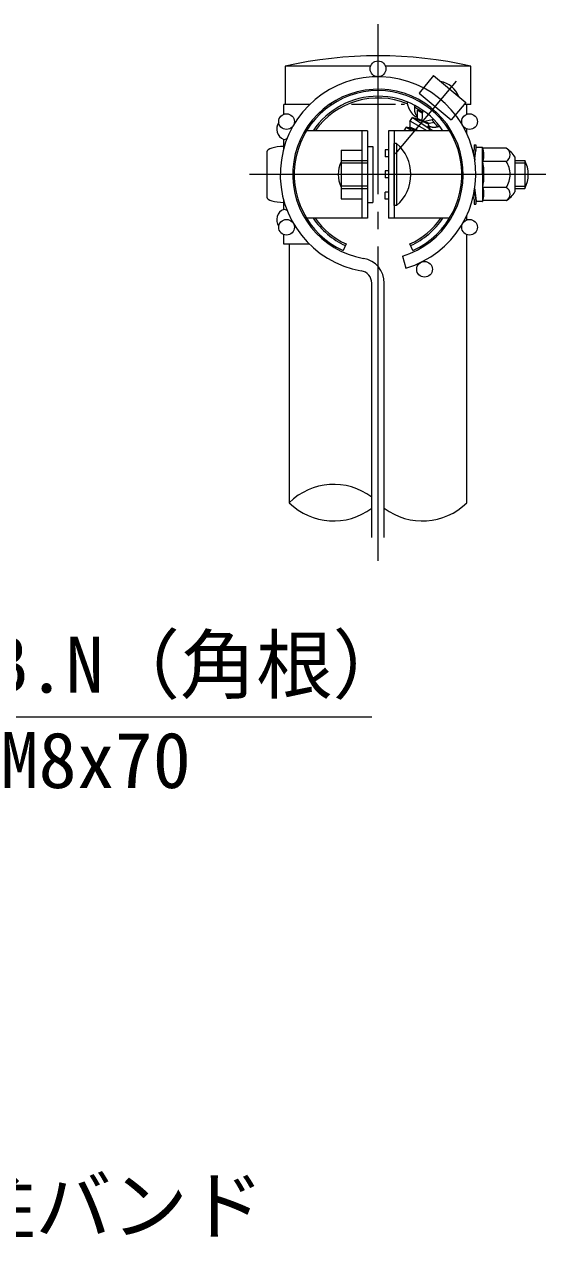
# Model space of a CAD drawing. Units: millimetres, scale not verified. Extents: x -6300 to 6300, y -4455 to 4455.
# Drawn here: x 1356 to 1804, y -1982 to -938 of the extents above; entities that cross this region are included whole.
import ezdxf
from ezdxf.enums import TextEntityAlignment as Align

# ---------------------------------------------------------------- set-up
doc = ezdxf.new("R2010")
doc.units = ezdxf.units.MM
doc.header["$LTSCALE"] = 15
doc.linetypes.add('LONG_CHAIN', pattern=[21, 18, -1, 1, -1])
for name, color, linetype, lineweight in [('0-0_D-STR-TXT', 7, 'Continuous', 9), ('0-3_D-STR2', 7, 'Continuous', 9), ('0-4_D-STR-DIM', 7, 'Continuous', 9), ('0-5_0', 7, 'Continuous', 9), ('0-6_D-STR1', 1, 'Continuous', 9), ('0-7_D-BMK', 2, 'LONG_CHAIN', 9), ('0-8_D-STR3', 3, 'Continuous', 9)]:
    doc.layers.add(name, color=color, linetype=linetype, lineweight=lineweight)
doc.styles.add('ＭＳ ゴシック', font='')
doc.styles.get('ＭＳ ゴシック').set_extended_font_data('MS Gothic')

msp = doc.modelspace()

# ---------------------------------------------------------------- linework, layer by layer
at = {"layer": '0-0_D-STR-TXT'}
msp.add_lwpolyline([(1654.81, -1533.17), (1179.31, -1533.17), (923.07, -1089.35)], dxfattribs=at)
at = {"layer": '0-3_D-STR2'}
for p, q in [((1681, -1136.98), (1684.08, -1147.33)), ((1654.68, -1378.84), (1654.68, -1160.24)), ((1665.48, -1378.84), (1665.48, -1160.24))]:
    msp.add_line(p, q, dxfattribs=at)
for centre in [(1660.08, -976.09), (1581.49, -1021.46), (1738.67, -1021.46), (1581.49, -1112.21), (1738.67, -1112.21), (1700.03, -1148.32)]:
    msp.add_circle(centre, 6.75, dxfattribs=at)
for centre, radius, start, end in [((1660.08, -1066.84), 84, 286.60421, 260.16066), ((1660.08, -1066.84), 73.2, 286.60421, 260.16066), ((1643.88, -1160.24), 21.6, 0, 80.16066), ((1643.88, -1160.24), 10.8, 0, 80.16066)]:
    msp.add_arc(centre, radius, start, end, dxfattribs=at)
at = {"layer": '0-4_D-STR-DIM'}
for centre, start, end in [((1621.98, -1387.18), 52.7739, 134.81854), ((1621.98, -1310.49), 225.18146, 307.2261), ((1698.18, -1310.49), 232.7739, 314.81854)]:
    msp.add_arc(centre, 54.05, start, end, dxfattribs=at)
at = {"layer": '0-5_0'}
for p, q in [((1702.87, -1026.1), (1703.54, -1025.29)), ((1651.08, -1104.34), (1598.61, -1104.34))]:
    msp.add_line(p, q, dxfattribs=at)
at = {"layer": '0-6_D-STR1'}
for p, q in [((1653.71, -973.84), (1580.28, -973.84)), ((1580.28, -973.84), (1580.28, -1006.84)), ((1739.88, -973.84), (1666.44, -973.84)), ((1739.88, -1006.84), (1739.88, -973.84)), ((1601.29, -1006.84), (1580.28, -1006.84)), ((1620.28, -1006.84), (1618.15, -1006.84)), ((1674.95, -1006.84), (1637.24, -1006.84)), ((1682.92, -1006.84), (1680.06, -1006.84)), ((1739.88, -1006.84), (1733.92, -1006.84)), ((1736.28, -1015.15), (1736.28, -1006.84)), ((1736.28, -1031.49), (1736.28, -1027.77)), ((1736.28, -1105.9), (1736.28, -1102.19)), ((1583.88, -1126.84), (1583.88, -1348.84)), ((1736.28, -1348.84), (1736.28, -1118.52))]:
    msp.add_line(p, q, dxfattribs=at)
msp.add_arc((1660.08, -1323.12), 358.28, 77.13052, 102.86948, dxfattribs=at)
at = {"layer": '0-7_D-BMK'}
for p, q in [((1660.08, -1398.84), (1660.08, -937.84)), ((1727.3, -986.72), (1674.88, -1049.19)), ((1804.08, -1066.84), (1549.68, -1066.84))]:
    msp.add_line(p, q, dxfattribs=at)
at = {"layer": '0-8_D-STR3'}
for p, q in [((1707.8, -981.96), (1695.27, -996.89)), ((1714.91, -987.23), (1714.72, -987.76)), ((1695.27, -996.89), (1722.85, -1020.03)), ((1728.95, -999.02), (1728.46, -999.29)), ((1601.29, -1006.84), (1579.08, -1006.84)), ((1579.08, -1015.16), (1579.08, -1006.84)), ((1620.28, -1006.84), (1618.15, -1006.84)), ((1693.7, -1011.48), (1693.68, -1018.64)), ((1698.13, -1014.17), (1693.79, -1011.57)), ((1698.26, -1011.54), (1697.8, -1020.95)), ((1687.28, -1021.28), (1687.27, -1026.13)), ((1687.28, -1021.28), (1689.59, -1017.81)), ((1702.28, -1029.34), (1687.64, -1021.1)), ((1704.44, -1027.83), (1689.57, -1018.2)), ((1698.55, -1021.58), (1689.59, -1017.81)), ((1692.76, -1017.62), (1693.44, -1016.82)), ((1693.59, -1018.6), (1693.03, -1019.26)), ((1697.83, -1020.37), (1693.68, -1018.64)), ((1707.91, -1019.63), (1698.72, -1021.72)), ((1703.44, -1023.63), (1698.83, -1021.7)), ((1704.02, -1022.95), (1700.24, -1021.37)), ((1704.02, -1022.95), (1703.11, -1024.02)), ((1708.28, -1022.19), (1704.04, -1022.92)), ((1651.08, -1029.34), (1598.61, -1029.34)), ((1646.28, -1029.34), (1646.28, -1104.34)), ((1651.08, -1029.34), (1651.08, -1104.34)), ((1721.54, -1029.34), (1669.08, -1029.34)), ((1669.08, -1029.34), (1669.08, -1104.34)), ((1673.88, -1029.34), (1673.88, -1104.34)), ((1684.26, -1026.15), (1682.13, -1029.34)), ((1689.49, -1029.34), (1684.17, -1026.37)), ((1692.34, -1029.34), (1686.6, -1026.92)), ((1694.93, -1029.34), (1687.26, -1026.14)), ((1703.07, -1029.34), (1704.56, -1027.93)), ((1703.11, -1024.02), (1704.56, -1027.93)), ((1579.08, -1044.59), (1579.08, -1036.84)), ((1579.08, -1042.84), (1579.08, -1044.59)), ((1651.08, -1042.84), (1655.58, -1042.84)), ((1655.58, -1042.84), (1655.58, -1090.84)), ((1673.88, -1093.54), (1673.88, -1040.14)), ((1675.96, -1040.14), (1673.88, -1040.14)), ((1675.96, -1040.14), (1675.96, -1093.54)), ((1742.58, -1041.34), (1742.58, -1045.26)), ((1742.58, -1041.34), (1744.08, -1041.34)), ((1743.18, -1053.34), (1744.34, -1043.85)), ((1744.08, -1041.34), (1744.08, -1045.26)), ((1749.65, -1043.59), (1744.64, -1043.59)), ((1749.77, -1066.84), (1749.77, -1043.66)), ((1750.07, -1044.32), (1749.94, -1043.81)), ((1564.68, -1047.34), (1564.68, -1086.34)), ((1628.28, -1045.84), (1628.28, -1087.84)), ((1628.28, -1045.84), (1646.28, -1045.84)), ((1669.08, -1045.65), (1666.08, -1045.65)), ((1666.08, -1045.65), (1666.08, -1051.65)), ((1669.08, -1051.65), (1666.08, -1051.65)), ((1742.48, -1046.03), (1741.95, -1048.03)), ((1743.98, -1046.03), (1742.68, -1050.92)), ((1743.18, -1053.34), (1743.18, -1054.57)), ((1770.16, -1044.32), (1750.07, -1044.32)), ((1777.68, -1051.84), (1777.68, -1081.84)), ((1628.28, -1054.84), (1651.08, -1054.84)), ((1628.28, -1056.94), (1651.08, -1056.94)), ((1669.08, -1063.84), (1666.08, -1063.84)), ((1666.08, -1063.84), (1666.08, -1069.84)), ((1770.16, -1055.58), (1749.77, -1055.58)), ((1777.68, -1054.84), (1786.08, -1054.84)), ((1777.68, -1056.87), (1787.05, -1056.87)), ((1786.08, -1054.84), (1786.08, -1078.84)), ((1669.08, -1069.84), (1666.08, -1069.84)), ((1749.77, -1066.84), (1749.77, -1090.01)), ((1628.28, -1076.74), (1651.08, -1076.74)), ((1628.28, -1078.84), (1651.08, -1078.84)), ((1666.08, -1088.02), (1666.08, -1082.02)), ((1669.08, -1082.02), (1666.08, -1082.02)), ((1742.48, -1087.64), (1741.95, -1085.64)), ((1743.98, -1087.64), (1742.68, -1082.75)), ((1743.18, -1079.1), (1743.18, -1080.34)), ((1743.18, -1080.34), (1744.34, -1089.82)), ((1770.16, -1078.09), (1749.77, -1078.09)), ((1777.68, -1076.81), (1787.05, -1076.81)), ((1777.68, -1078.84), (1786.08, -1078.84)), ((1579.08, -1096.84), (1579.08, -1089.08)), ((1579.08, -1089.08), (1579.08, -1090.84)), ((1628.28, -1087.84), (1646.28, -1087.84)), ((1651.08, -1090.84), (1655.58, -1090.84)), ((1669.08, -1088.02), (1666.08, -1088.02)), ((1675.96, -1093.54), (1673.88, -1093.54)), ((1744.08, -1088.41), (1744.08, -1092.34)), ((1749.58, -1090.09), (1744.64, -1090.09)), ((1770.16, -1089.35), (1750.07, -1089.35)), ((1721.54, -1104.34), (1669.08, -1104.34)), ((1579.08, -1126.84), (1579.08, -1118.52)), ((1601.29, -1126.84), (1579.08, -1126.84)), ((1632.7, -1126.56), (1630.08, -1132.29)), ((1690.08, -1132.29), (1687.45, -1126.56))]:
    msp.add_line(p, q, dxfattribs=at)
for points in [[(1707.8, -981.96), (1735.38, -1005.1), (1722.85, -1020.03)], [(1684.98, -1004.42), (1685, -1004.75), (1685.04, -1005.08), (1685.08, -1005.42), (1685.13, -1005.75), (1685.2, -1006.08), (1685.27, -1006.4), (1685.35, -1006.73), (1685.44, -1007.06), (1685.53, -1007.38), (1685.64, -1007.7), (1685.75, -1008.02), (1685.86, -1008.34), (1685.98, -1008.65), (1686.11, -1008.96), (1686.24, -1009.27), (1686.38, -1009.57), (1686.51, -1009.87), (1686.66, -1010.16), (1686.8, -1010.45), (1686.95, -1010.74), (1687.09, -1011.02), (1687.24, -1011.3), (1687.39, -1011.57), (1687.54, -1011.83), (1687.69, -1012.09), (1687.84, -1012.35), (1688, -1012.6), (1688.15, -1012.85), (1688.31, -1013.09), (1688.47, -1013.33), (1688.64, -1013.56), (1688.81, -1013.79), (1688.98, -1014.02), (1689.15, -1014.25), (1689.33, -1014.47), (1689.52, -1014.69), (1689.71, -1014.91), (1689.9, -1015.12), (1690.1, -1015.34)], [(1691.47, -1007.42), (1691.45, -1007.63), (1691.44, -1007.85), (1691.42, -1008.06), (1691.41, -1008.28), (1691.39, -1008.49), (1691.38, -1008.7), (1691.37, -1008.92), (1691.36, -1009.13), (1691.35, -1009.34), (1691.34, -1009.55), (1691.33, -1009.76), (1691.32, -1009.97), (1691.32, -1010.17), (1691.32, -1010.38), (1691.32, -1010.58), (1691.32, -1010.78), (1691.33, -1010.99), (1691.33, -1011.18), (1691.34, -1011.38), (1691.36, -1011.57), (1691.37, -1011.77), (1691.39, -1011.96), (1691.41, -1012.15), (1691.44, -1012.33), (1691.47, -1012.51), (1691.5, -1012.69), (1691.54, -1012.87), (1691.58, -1013.05), (1691.62, -1013.22), (1691.67, -1013.39), (1691.72, -1013.56), (1691.78, -1013.73), (1691.84, -1013.9), (1691.9, -1014.07), (1691.97, -1014.23), (1692.04, -1014.4), (1692.12, -1014.56), (1692.19, -1014.73), (1692.28, -1014.9)], [(1690.1, -1015.34), (1690.31, -1015.55), (1690.52, -1015.76), (1690.74, -1015.97), (1690.96, -1016.18), (1691.2, -1016.38), (1691.44, -1016.59), (1691.69, -1016.8), (1691.94, -1017), (1692.21, -1017.21), (1692.48, -1017.42), (1692.76, -1017.62)], [(1692.28, -1014.9), (1692.36, -1015.06), (1692.45, -1015.23), (1692.55, -1015.4), (1692.65, -1015.57), (1692.75, -1015.74), (1692.85, -1015.91), (1692.96, -1016.09), (1693.08, -1016.27), (1693.19, -1016.45), (1693.31, -1016.63), (1693.44, -1016.82), (1693.44, -1016.82)], [(1687.26, -1026.14), (1686.6, -1026.92), (1684.26, -1026.15)], [(1702.98, -1026.21), (1702.87, -1026.1), (1702.87, -1026.1)], [(1707.33, -1029.34), (1707.22, -1029.28), (1707.1, -1029.22), (1706.99, -1029.16), (1706.87, -1029.1), (1706.76, -1029.04), (1706.65, -1028.98), (1706.54, -1028.91), (1706.42, -1028.85), (1706.31, -1028.78), (1706.2, -1028.72), (1706.09, -1028.65), (1705.98, -1028.58), (1705.87, -1028.51), (1705.76, -1028.44), (1705.65, -1028.37), (1705.54, -1028.3), (1705.43, -1028.22), (1705.32, -1028.15), (1705.21, -1028.07), (1705.1, -1027.99), (1704.99, -1027.91), (1704.88, -1027.83), (1704.77, -1027.75), (1704.66, -1027.66), (1704.55, -1027.58), (1704.44, -1027.49), (1704.32, -1027.4), (1704.21, -1027.31), (1704.1, -1027.22), (1703.99, -1027.13), (1703.88, -1027.03), (1703.77, -1026.93), (1703.66, -1026.84), (1703.55, -1026.74), (1703.43, -1026.64), (1703.32, -1026.53), (1703.21, -1026.43), (1703.1, -1026.32), (1702.98, -1026.21)], [(1705.64, -1026.11), (1705.46, -1026.05), (1705.28, -1025.99), (1705.09, -1025.93), (1704.91, -1025.86), (1704.72, -1025.79), (1704.53, -1025.72), (1704.34, -1025.64), (1704.15, -1025.56), (1703.95, -1025.47), (1703.75, -1025.39), (1703.54, -1025.29), (1703.54, -1025.29)], [(1713.14, -1025.6), (1712.93, -1025.66), (1712.72, -1025.71), (1712.52, -1025.76), (1712.31, -1025.81), (1712.1, -1025.86), (1711.89, -1025.92), (1711.68, -1025.96), (1711.48, -1026.01), (1711.27, -1026.06), (1711.07, -1026.1), (1710.86, -1026.15), (1710.66, -1026.19), (1710.45, -1026.23), (1710.25, -1026.27), (1710.05, -1026.3), (1709.85, -1026.33), (1709.65, -1026.36), (1709.46, -1026.39), (1709.26, -1026.42), (1709.07, -1026.44), (1708.88, -1026.46), (1708.69, -1026.47), (1708.5, -1026.48), (1708.31, -1026.49), (1708.12, -1026.49), (1707.94, -1026.49), (1707.76, -1026.48), (1707.58, -1026.47), (1707.4, -1026.46), (1707.22, -1026.44), (1707.05, -1026.42), (1706.87, -1026.39), (1706.7, -1026.37), (1706.52, -1026.33), (1706.34, -1026.29), (1706.17, -1026.25), (1705.99, -1026.21), (1705.82, -1026.16), (1705.64, -1026.11)], [(1742.58, -1088.41), (1742.58, -1092.34), (1744.08, -1092.34)]]:
    msp.add_lwpolyline(points, dxfattribs=at)
for centre, radius, start, end in [((1710.21, -1007.09), 20.41, 20.1954, 79.8046), ((1660.08, -1066.84), 72, 294.62432, 245.37568), ((1660.08, -1066.84), 67.2, 33.92006, 146.07994), ((1660.08, -1066.84), 65.7, 67.54306, 145.19563), ((1660.08, -1066.84), 65.7, 54.56375, 61.56693), ((1582.83, -1027.84), 9.75, 145.52206, 247.38014), ((1660.08, -1066.84), 59.4, 49.42124, 50.57876), ((1660.08, -1066.84), 65.7, 38.43307, 45.43625), ((1577.54, -1027.84), 9.13, 9.9641, 11.59585), ((1742.62, -1027.84), 9.13, 168.40415, 170.0359), ((1577.54, -1027.84), 9.13, 279.7159, 299.45512), ((1653.18, -1066.84), 35.1, 310.47549, 49.52451), ((1744.64, -1043.89), 0.3, 90, 173), ((1749.65, -1043.89), 0.3, 15, 90), ((1735.13, -1049.95), 15.97, 339.37322, 22.7756), ((1739.58, -1045.26), 3, 345.11181, 0), ((1745.58, -1051.69), 3, 165.11181, 171.06848), ((1741.46, -1054.64), 1.71, 2.43295, 14.61313), ((1741.08, -1045.26), 3, 345.11181, 0), ((1767.11, -1049.95), 6.4, 298.45309, 61.54691), ((1757.35, -1064.6), 24, 32.13463, 57.68315), ((1651.38, -1066.84), 25.5, 154.94238, 205.05762), ((1687.51, -1066.84), 63.57, 0, 10.20031), ((1752.89, -1066.84), 20.62, 0, 33.09348), ((1763.58, -1066.84), 25.5, 331.92751, 28.07249), ((1687.51, -1066.84), 63.57, 349.79969, 0), ((1752.89, -1066.84), 20.62, 326.90652, 0), ((1745.58, -1081.98), 3, 188.93152, 194.88819), ((1741.46, -1079.03), 1.71, 345.38687, 357.56705), ((1735.13, -1083.72), 15.97, 337.2244, 20.62678), ((1767.11, -1083.72), 6.4, 298.45309, 61.54691), ((1757.35, -1069.07), 24, 302.31685, 327.86537), ((1739.58, -1088.41), 3, 360, 14.88819), ((1741.08, -1088.41), 3, 360, 14.88819), ((1744.64, -1089.79), 0.3, 187, 270), ((1749.58, -1089.79), 0.3, 270, 337.2244), ((1582.83, -1105.84), 9.75, 112.61986, 214.47794), ((1577.54, -1105.84), 9.13, 60.54488, 80.2841), ((1660.08, -1066.84), 67.2, 213.92006, 245.37568), ((1660.08, -1066.84), 65.7, 214.80437, 245.37568), ((1660.08, -1066.84), 65.7, 294.62432, 325.19563), ((1660.08, -1066.84), 67.2, 294.62432, 326.07994), ((1577.54, -1105.84), 9.13, 348.40415, 350.0359), ((1742.62, -1105.84), 9.13, 189.9641, 191.59585), ((1742.62, -1105.84), 9.13, 189.9641, 191.59585)]:
    msp.add_arc(centre, radius, start, end, dxfattribs=at)
for centre, start_param, end_param in [((1579.08, -1047.34), 1.5707963, 3.1415927), ((1579.08, -1086.34), 3.1415927, 4.712389)]:
    msp.add_ellipse(centre, major_axis=(14.4, 0), ratio=0.3125, start_param=start_param, end_param=end_param, dxfattribs=at)

# ---------------------------------------------------------------- texts
at = {"layer": '0-0_D-STR-TXT', "style": 'ＭＳ ゴシック'}
for s, p in [('継手B.N（角根）', (1195.21, -1526.42)), ('M8x70', (1335.84, -1608.42)), ('端柱バンド', (1234.53, -1991.15))]:
    msp.add_text(s, height=48.06, dxfattribs=at).set_placement(p, align=Align.BOTTOM_LEFT)

doc.saveas('drawing.dxf')
